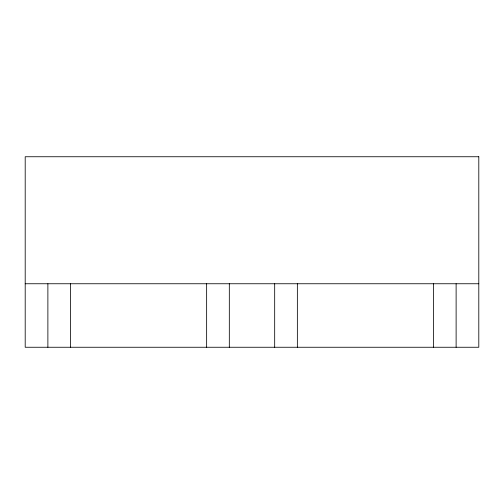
<?xml version="1.0" encoding="UTF-8"?>
<svg xmlns="http://www.w3.org/2000/svg" width="504" height="504" viewBox="0 0 504 504"><rect width="100%" height="100%" fill="white"/><g stroke="black" fill="none" stroke-linecap="round" stroke-linejoin="round"><path stroke-width="0.76" d="M25.2 283.752L478.8 283.752M456.12 283.752L456.12 347.256M433.44 283.752L433.44 347.256M297.36 283.752L297.36 347.256M274.68 283.752L274.68 347.256M229.32 283.752L229.32 347.256M206.64 283.752L206.64 347.256M70.56 283.752L70.56 347.256M47.88 283.752L47.88 347.256M478.8 156.744L25.2 156.744L25.2 347.256L478.8 347.256L478.8 156.744"/></g></svg>
